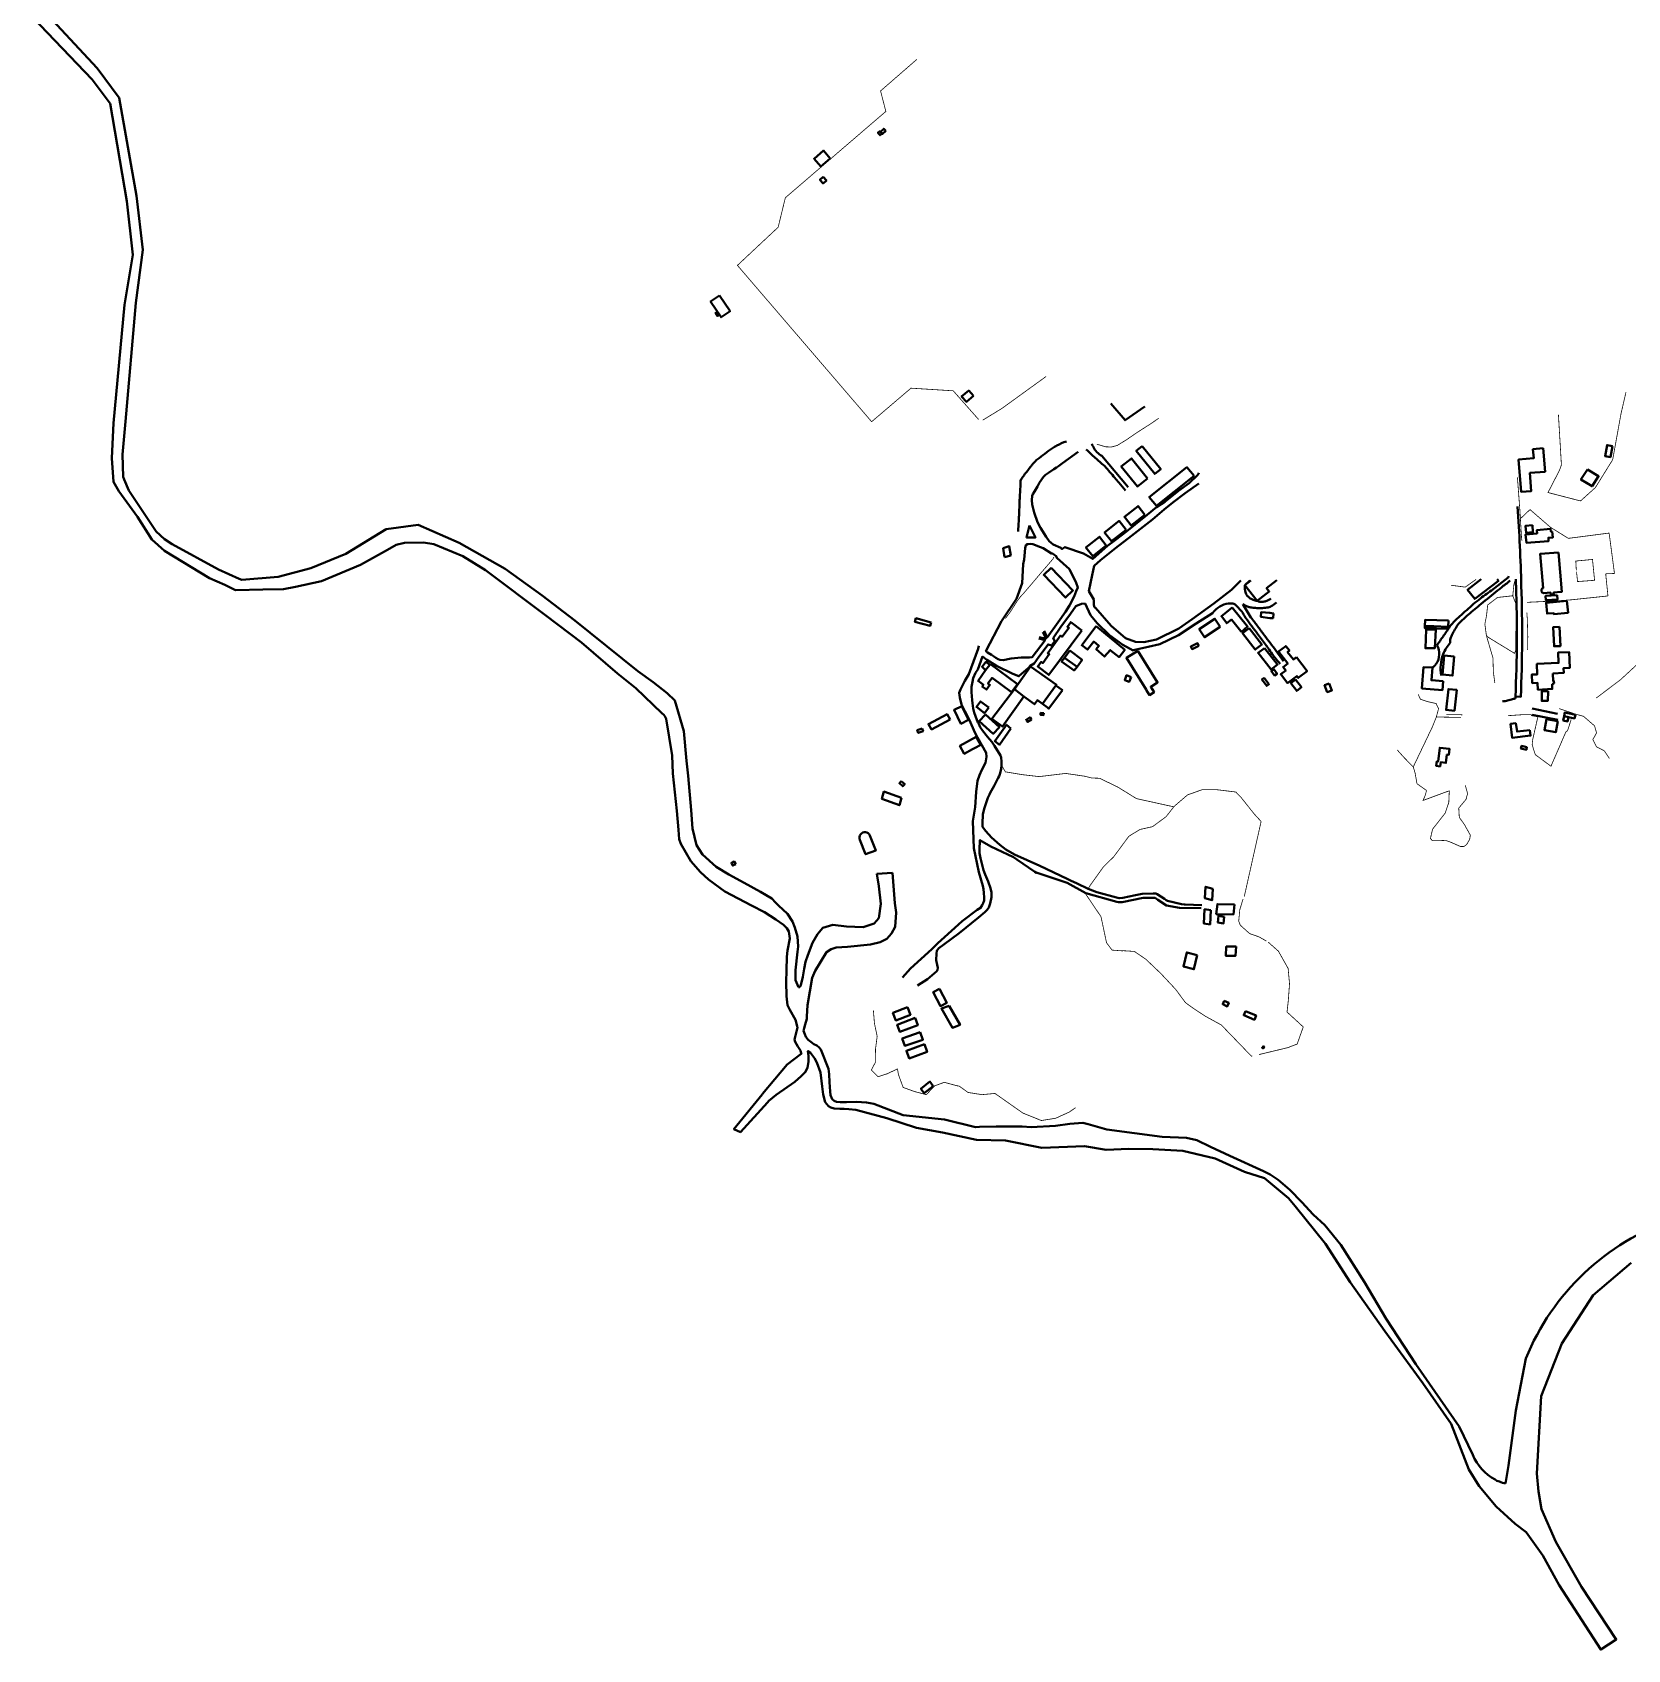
# Model space of a CAD drawing. Header units: metres. Extents: x 428 to 3974, y -4076 to 3914.
# Drawn here: x 1110.781 to 1111.693, y -370.067 to -369.143 of the extents above; entities that cross this region are included whole.
import ezdxf

# ---------------------------------------------------------------- set-up
doc = ezdxf.new("R2010")
doc.units = ezdxf.units.M
doc.header["$MEASUREMENT"] = 0
doc.linetypes.add('DASHED', pattern=[0.75, 0.5, -0.25])
for name, color, linetype, lineweight in [('C-BLDG', 253, 'Continuous', 5), ('C-FENC-AIRF-SECU', 253, 'DASHED', 0), ('C-ROAD-LAND', 253, 'Continuous', 9)]:
    doc.layers.add(name, color=color, linetype=linetype, lineweight=lineweight)

msp = doc.modelspace()

# ---------------------------------------------------------------- linework, layer by layer
at = {"layer": 'C-BLDG', "lineweight": 40}
for points in [[(1111.26674, -369.20139), (1111.26553, -369.19994), (1111.26446, -369.20083), (1111.26566, -369.20228)], [(1111.26894, -369.19981), (1111.26777, -369.19857), (1111.26598, -369.20027), (1111.26715, -369.20151)], [(1111.23724, -369.21554), (1111.23338, -369.21102), (1111.22801, -369.21564), (1111.23187, -369.22016)], [(1111.23319, -369.22607), (1111.23134, -369.22769), (1111.23314, -369.22976), (1111.235, -369.22814)], [(1111.174, -369.29374), (1111.16888, -369.29715), (1111.17485, -369.30622), (1111.17997, -369.3028)], [(1111.17257, -369.30311), (1111.17161, -369.30386), (1111.17273, -369.3055), (1111.17369, -369.30475)], [(1111.31908, -369.35117), (1111.31634, -369.3481), (1111.31225, -369.35149), (1111.31499, -369.35456)], [(1111.684, -369.37977), (1111.68101, -369.37922), (1111.67988, -369.38552), (1111.68286, -369.38608)], [(1111.41847, -369.39824), (1111.40927, -369.38681), (1111.40347, -369.39145), (1111.41267, -369.40289)], [(1111.41537, -369.37981), (1111.41202, -369.38252), (1111.42262, -369.39565), (1111.42597, -369.39294)], [(1111.64444, -369.38106), (1111.6386, -369.38163), (1111.63913, -369.38671), (1111.6304, -369.38747), (1111.63191, -369.4059), (1111.63772, -369.4055), (1111.63687, -369.39513), (1111.64556, -369.39441)], [(1111.44513, -369.3968), (1111.44096, -369.39185), (1111.41947, -369.40887), (1111.42364, -369.41382)], [(1111.66978, -369.39322), (1111.66603, -369.39891), (1111.6724, -369.40275), (1111.67615, -369.39706)], [(1111.417, -369.41907), (1111.41306, -369.4141), (1111.40522, -369.42028), (1111.40921, -369.42521)], [(1111.4062, -369.42762), (1111.40219, -369.42248), (1111.39394, -369.42905), (1111.39794, -369.43418)], [(1111.6383, -369.42501), (1111.63433, -369.42536), (1111.63468, -369.42933), (1111.63865, -369.42898)], [(1111.39492, -369.43653), (1111.39099, -369.43153), (1111.38324, -369.43773), (1111.38716, -369.44273)], [(1111.64972, -369.42854), (1111.64892, -369.42863), (1111.64876, -369.42708), (1111.64089, -369.42779), (1111.64105, -369.42963), (1111.63448, -369.43021), (1111.6349, -369.43501), (1111.6476, -369.434), (1111.64744, -369.43215), (1111.65008, -369.43192)], [(1111.33684, -369.44329), (1111.34034, -369.44228), (1111.33946, -369.43704), (1111.33602, -369.4381)], [(1111.65333, -369.44051), (1111.64268, -369.4414), (1111.64443, -369.46086), (1111.64393, -369.46117), (1111.64361, -369.46163), (1111.64346, -369.46239), (1111.64353, -369.46278), (1111.64392, -369.46337), (1111.64484, -369.46382), (1111.64874, -369.46346), (1111.64883, -369.46446), (1111.65057, -369.46446), (1111.65048, -369.46347), (1111.65469, -369.46309), (1111.65522, -369.46301)], [(1111.36332, -369.44936), (1111.35915, -369.45339), (1111.37162, -369.46629), (1111.37585, -369.46222)], [(1111.46688, -369.47198), (1111.46353, -369.47466), (1111.46067, -369.47694), (1111.46371, -369.48097), (1111.46649, -369.47884), (1111.47176, -369.48544), (1111.47207, -369.48583), (1111.47564, -369.48279)], [(1111.65246, -369.46497), (1111.64589, -369.46534), (1111.64603, -369.46782), (1111.6526, -369.46745)], [(1111.6581, -369.4682), (1111.64617, -369.46931), (1111.64675, -369.47542), (1111.65052, -369.47519), (1111.65056, -369.47571), (1111.65873, -369.47498)], [(1111.29493, -369.48045), (1111.28618, -369.4781), (1111.28553, -369.48016), (1111.29427, -369.48251)], [(1111.38096, -369.48514), (1111.37462, -369.48035), (1111.37267, -369.48295), (1111.37356, -369.48361), (1111.36969, -369.48869), (1111.3688, -369.48803), (1111.36142, -369.49801), (1111.36231, -369.49867), (1111.35859, -369.50371), (1111.3577, -369.50305), (1111.35572, -369.50566), (1111.36207, -369.51045)], [(1111.46003, -369.48302), (1111.45692, -369.47836), (1111.44799, -369.48427), (1111.45106, -369.48893)], [(1111.49038, -369.47534), (1111.48842, -369.47502), (1111.48345, -369.47464), (1111.48322, -369.47735), (1111.48828, -369.47798), (1111.49016, -369.47805)], [(1111.59033, -369.47944), (1111.57706, -369.47911), (1111.57696, -369.48266), (1111.58193, -369.48271), (1111.5903, -369.48299)], [(1111.38921, -369.48271), (1111.38088, -369.49354), (1111.38408, -369.496), (1111.38777, -369.49141), (1111.39072, -369.49391), (1111.38919, -369.49579), (1111.39394, -369.49997), (1111.39721, -369.49626), (1111.40219, -369.50025), (1111.40544, -369.49619)], [(1111.47647, -369.48385), (1111.47275, -369.48669), (1111.48004, -369.49603), (1111.48377, -369.49319)], [(1111.5903, -369.48299), (1111.58193, -369.48271), (1111.57696, -369.48266), (1111.57693, -369.48384), (1111.5902, -369.48416)], [(1111.58308, -369.48457), (1111.57766, -369.48463), (1111.57717, -369.49525), (1111.5826, -369.49519)], [(1111.6539, -369.48308), (1111.65026, -369.48315), (1111.65068, -369.49412), (1111.65432, -369.49405)], [(1111.374, -369.49662), (1111.37097, -369.50071), (1111.37822, -369.50582), (1111.38111, -369.50194)], [(1111.41299, -369.49678), (1111.40643, -369.50076), (1111.41774, -369.51882), (1111.41771, -369.51892), (1111.41965, -369.52202), (1111.42217, -369.52036), (1111.4203, -369.51723), (1111.42422, -369.51478)], [(1111.44784, -369.49381), (1111.44705, -369.4924), (1111.44315, -369.49431), (1111.44394, -369.49572)], [(1111.48536, -369.49512), (1111.48163, -369.49794), (1111.48901, -369.50733), (1111.49274, -369.50451)], [(1111.50361, -369.50036), (1111.50177, -369.50171), (1111.49843, -369.49746), (1111.49953, -369.49658), (1111.49742, -369.49401), (1111.49326, -369.4972), (1111.49857, -369.50402), (1111.49594, -369.50596), (1111.49741, -369.50794), (1111.49456, -369.51009), (1111.49852, -369.51515), (1111.50385, -369.51119), (1111.50461, -369.51215), (1111.50957, -369.50828)], [(1111.59365, -369.49987), (1111.58796, -369.49932), (1111.58701, -369.5103), (1111.5927, -369.51084)], [(1111.64997, -369.50959), (1111.65632, -369.50928), (1111.65619, -369.50653), (1111.65973, -369.50635), (1111.65929, -369.4974), (1111.65304, -369.49771), (1111.65327, -369.50358), (1111.64096, -369.50416), (1111.64112, -369.5102), (1111.63806, -369.51023), (1111.63824, -369.51518), (1111.64129, -369.51505), (1111.64147, -369.51891), (1111.64963, -369.51851), (1111.64969, -369.51578), (1111.65021, -369.51569), (1111.65034, -369.51517), (1111.65075, -369.51512), (1111.6506, -369.51398), (1111.65019, -369.51403)], [(1111.32882, -369.5043), (1111.32841, -369.50473), (1111.32595, -369.50769), (1111.32167, -369.51394), (1111.32467, -369.51612), (1111.32401, -369.51713), (1111.3265, -369.51888), (1111.32846, -369.51617), (1111.32726, -369.51545), (1111.32966, -369.5122), (1111.34079, -369.52041), (1111.34416, -369.51584)], [(1111.32841, -369.50473), (1111.32617, -369.50304), (1111.32399, -369.50582), (1111.32595, -369.50769)], [(1111.36613, -369.51653), (1111.36642, -369.51613), (1111.35161, -369.50558), (1111.3424, -369.51864), (1111.34783, -369.52272), (1111.35389, -369.52724), (1111.35559, -369.52487), (1111.35847, -369.52705)], [(1111.37097, -369.50071), (1111.36941, -369.50281), (1111.37655, -369.5079), (1111.37822, -369.50582)], [(1111.49053, -369.50713), (1111.48913, -369.50822), (1111.49104, -369.51081), (1111.49244, -369.50978)], [(1111.58732, -369.514), (1111.58065, -369.51352), (1111.58121, -369.50632), (1111.5762, -369.50602), (1111.5752, -369.51822), (1111.58689, -369.51918)], [(1111.36985, -369.51917), (1111.36613, -369.51653), (1111.35847, -369.52705), (1111.36123, -369.52917), (1111.36172, -369.52951), (1111.36212, -369.5297)], [(1111.40904, -369.51172), (1111.40654, -369.5107), (1111.40545, -369.51343), (1111.40796, -369.51444)], [(1111.48503, -369.51214), (1111.4838, -369.51309), (1111.48658, -369.51676), (1111.48781, -369.51581)], [(1111.50297, -369.51316), (1111.50037, -369.51517), (1111.50375, -369.51957), (1111.50635, -369.51755)], [(1111.5222, -369.51538), (1111.51962, -369.51636), (1111.52118, -369.52027), (1111.52376, -369.51929)], [(1111.32785, -369.5291), (1111.32313, -369.52558), (1111.32067, -369.52878), (1111.32539, -369.53229)], [(1111.34783, -369.52272), (1111.3424, -369.51864), (1111.3296, -369.5355), (1111.33554, -369.53998)], [(1111.59512, -369.51905), (1111.59039, -369.51853), (1111.58901, -369.53043), (1111.59374, -369.53095)], [(1111.64725, -369.51978), (1111.64366, -369.51988), (1111.64363, -369.5253), (1111.64722, -369.52521)], [(1111.30574, -369.53588), (1111.30395, -369.53282), (1111.29326, -369.53858), (1111.29505, -369.54164)], [(1111.3123, -369.52834), (1111.30792, -369.5305), (1111.31184, -369.53838), (1111.31622, -369.53622)], [(1111.32582, -369.53316), (1111.32225, -369.53693), (1111.33028, -369.54409), (1111.33384, -369.54032)], [(1111.35214, -369.53588), (1111.35134, -369.53469), (1111.34911, -369.53609), (1111.34991, -369.53728)], [(1111.35915, -369.53235), (1111.35735, -369.5322), (1111.35727, -369.53324), (1111.35907, -369.53339)], [(1111.65279, -369.53696), (1111.64639, -369.53578), (1111.64524, -369.54201), (1111.65164, -369.54319)], [(1111.65892, -369.53454), (1111.65645, -369.53399), (1111.65593, -369.53643), (1111.65846, -369.53705)], [(1111.66293, -369.53326), (1111.65953, -369.53249), (1111.6569, -369.53192), (1111.65645, -369.53399), (1111.65892, -369.53454), (1111.66231, -369.53531)], [(1111.28971, -369.54105), (1111.28688, -369.54205), (1111.28745, -369.54357), (1111.29027, -369.54257)], [(1111.32315, -369.55032), (1111.32066, -369.54593), (1111.32065, -369.54591), (1111.31126, -369.55102), (1111.31379, -369.55551), (1111.31846, -369.55296), (1111.31969, -369.5523)], [(1111.34046, -369.54102), (1111.33782, -369.53898), (1111.33122, -369.54829), (1111.33386, -369.55032)], [(1111.63687, -369.54201), (1111.62958, -369.54284), (1111.62886, -369.53809), (1111.62584, -369.53851), (1111.62676, -369.54632), (1111.63734, -369.54511)], [(1111.58942, -369.55597), (1111.59061, -369.55611), (1111.59103, -369.55275), (1111.58544, -369.55206), (1111.5845, -369.55995), (1111.58378, -369.55983), (1111.58341, -369.56243), (1111.58564, -369.56276), (1111.586, -369.5604), (1111.58891, -369.56077)], [(1111.63522, -369.55181), (1111.63211, -369.55104), (1111.63178, -369.55245), (1111.63488, -369.55322)], [(1111.27776, -369.57116), (1111.27668, -369.57238), (1111.27867, -369.57406), (1111.27974, -369.57284)], [(1111.27786, -369.58076), (1111.26787, -369.57712), (1111.26674, -369.5813), (1111.27673, -369.58494)], [(1111.1832, -369.61861), (1111.18238, -369.61713), (1111.1807, -369.6179), (1111.18153, -369.61938)], [(1111.45569, -369.6326), (1111.45159, -369.63149), (1111.45123, -369.63805), (1111.45533, -369.63916)], [(1111.45469, -369.64491), (1111.45105, -369.64434), (1111.45055, -369.6524), (1111.45419, -369.65297)], [(1111.46823, -369.64165), (1111.45839, -369.6414), (1111.45769, -369.64703), (1111.46753, -369.64728)], [(1111.46221, -369.64855), (1111.45892, -369.64802), (1111.45864, -369.65184), (1111.46193, -369.65237)], [(1111.46902, -369.66563), (1111.46342, -369.66564), (1111.46317, -369.67088), (1111.46877, -369.67087)], [(1111.44685, -369.67057), (1111.44088, -369.66898), (1111.43895, -369.67697), (1111.44493, -369.67856)], [(1111.29966, -369.68984), (1111.29603, -369.69166), (1111.30011, -369.69961), (1111.30374, -369.69779)], [(1111.28138, -369.70028), (1111.27301, -369.7035), (1111.2746, -369.70782), (1111.28297, -369.7046)], [(1111.30508, -369.69938), (1111.30071, -369.70109), (1111.30704, -369.71199), (1111.31142, -369.71029)], [(1111.46229, -369.69658), (1111.4614, -369.6986), (1111.46397, -369.69984), (1111.46486, -369.69782)], [(1111.47444, -369.70248), (1111.47343, -369.70488), (1111.47949, -369.70745), (1111.4805, -369.70506)], [(1111.28575, -369.70635), (1111.27551, -369.71023), (1111.277, -369.71441), (1111.28723, -369.71052)], [(1111.2886, -369.71444), (1111.27834, -369.71813), (1111.27984, -369.72241), (1111.29018, -369.7188)], [(1111.29099, -369.72144), (1111.28073, -369.72513), (1111.2823, -369.72949), (1111.29257, -369.7258)], [(1111.4853, -369.72296), (1111.48475, -369.72258), (1111.48388, -369.72344), (1111.48444, -369.72382)], [(1111.29601, -369.74532), (1111.29415, -369.74274), (1111.28901, -369.74683), (1111.29086, -369.74941)]]:
    msp.add_lwpolyline(points, close=True, dxfattribs=at)
for points in [[(1111.47744, -369.45649), (1111.47406, -369.45924), (1111.48113, -369.46819), (1111.48796, -369.46293), (1111.48649, -369.46095), (1111.49226, -369.45642)], [(1111.60912, -369.45587), (1111.60131, -369.46181), (1111.60542, -369.46703), (1111.6189, -369.45678), (1111.61815, -369.45582)]]:
    msp.add_lwpolyline(points, dxfattribs=at)
msp.add_lwpolyline([(1111.25981, -369.60223, 1.014817), (1111.25414, -369.60466), (1111.2574, -369.61291), (1111.26319, -369.61081)], format="xyb", close=True, dxfattribs=at)
at = {"layer": 'C-FENC-AIRF-SECU', "lineweight": 40, "ltscale": 0.2, "const_width": 0.000433, "flags": 128}
for points in [[(1111.32198, -369.36462), (1111.30746, -369.34822), (1111.28333, -369.34671), (1111.26085, -369.36587), (1111.18417, -369.27658), (1111.20746, -369.25478), (1111.21154, -369.23797), (1111.26897, -369.18865), (1111.26595, -369.17696), (1111.28664, -369.15896)], [(1111.32429, -369.365), (1111.33536, -369.35822), (1111.36045, -369.34008)], [(1111.6532, -369.36176), (1111.65491, -369.39058), (1111.65377, -369.39368), (1111.64725, -369.40632), (1111.66582, -369.41112), (1111.67431, -369.4035), (1111.6842, -369.38755), (1111.68892, -369.36147), (1111.69179, -369.349)], [(1111.40563, -369.365), (1111.39757, -369.3555)], [(1111.41699, -369.35724), (1111.40563, -369.365)], [(1111.38951, -369.3787), (1111.39448, -369.38019), (1111.39788, -369.3803), (1111.40123, -369.3794), (1111.40656, -369.3761), (1111.41237, -369.3721), (1111.4197, -369.36742), (1111.42493, -369.36387)], [(1111.78441, -369.37988), (1111.78686, -369.39096), (1111.78977, -369.40382), (1111.79087, -369.40978), (1111.80538, -369.4384), (1111.7731, -369.45645), (1111.75783, -369.45957), (1111.73521, -369.47042), (1111.73289, -369.47214), (1111.73104, -369.47334), (1111.72776, -369.48161), (1111.7165, -369.49315), (1111.70889, -369.49458), (1111.68868, -369.51322), (1111.67479, -369.52369)], [(1111.63236, -369.43388), (1111.63217, -369.43259), (1111.6312, -369.41678), (1111.63005, -369.40122), (1111.62974, -369.39754)], [(1111.63697, -369.41605), (1111.63148, -369.42125)], [(1111.64867, -369.42618), (1111.63697, -369.41605)], [(1111.64867, -369.42618), (1111.65888, -369.43249), (1111.68212, -369.42947), (1111.68234, -369.4308), (1111.68352, -369.43969), (1111.68522, -369.45253), (1111.6802, -369.45276)], [(1111.36502, -369.44313), (1111.36433, -369.44439), (1111.36041, -369.44897), (1111.35827, -369.45142), (1111.35201, -369.45882), (1111.34795, -369.46356), (1111.34576, -369.46594), (1111.34371, -369.46875), (1111.34008, -369.47453), (1111.33721, -369.47829)], [(1111.66342, -369.45076), (1111.66312, -369.44543), (1111.67266, -369.44455), (1111.67386, -369.45645), (1111.66413, -369.45716), (1111.66355, -369.4516)], [(1111.6802, -369.45276), (1111.6815, -369.46538)], [(1111.60624, -369.45588), (1111.59996, -369.46034), (1111.59192, -369.45927)], [(1111.62825, -369.45697), (1111.62774, -369.45897), (1111.62712, -369.46528), (1111.6184, -369.46624), (1111.61281, -369.4705), (1111.61211, -369.47678), (1111.61117, -369.48141), (1111.61206, -369.48804), (1111.61346, -369.48921), (1111.62812, -369.49817), (1111.62882, -369.49648)], [(1111.62882, -369.49648), (1111.629, -369.47007), (1111.62712, -369.46528)], [(1111.66049, -369.46759), (1111.65261, -369.46817), (1111.63524, -369.46903)], [(1111.66049, -369.46759), (1111.6815, -369.46538)], [(1111.63514, -369.47485), (1111.63542, -369.47851), (1111.63571, -369.4886), (1111.63556, -369.49619)], [(1111.61206, -369.48804), (1111.61581, -369.50084), (1111.61602, -369.5088), (1111.61689, -369.515)], [(1111.58345, -369.5345), (1111.58473, -369.52976), (1111.58332, -369.52682), (1111.57851, -369.52574), (1111.57436, -369.52436), (1111.57311, -369.52158)], [(1111.59747, -369.53476), (1111.58345, -369.5345), (1111.5813, -369.53994), (1111.57028, -369.563), (1111.57132, -369.56652), (1111.57241, -369.57264), (1111.57247, -369.57267), (1111.57781, -369.57646), (1111.57731, -369.57871), (1111.5759, -369.58217), (1111.58939, -369.57717), (1111.59086, -369.57674), (1111.59056, -369.58336), (1111.5885, -369.58941), (1111.5813, -369.5986), (1111.58008, -369.60389), (1111.58123, -369.6052), (1111.58746, -369.60505), (1111.5893, -369.6052), (1111.5912, -369.60583), (1111.59728, -369.60849), (1111.59937, -369.60844), (1111.60084, -369.60726), (1111.60254, -369.60425), (1111.60287, -369.60196), (1111.5994, -369.59578), (1111.59658, -369.59187), (1111.59625, -369.58658), (1111.60069, -369.5812), (1111.60051, -369.58085), (1111.60133, -369.57833), (1111.60002, -369.57355)], [(1111.59833, -369.53326), (1111.58923, -369.53315)], [(1111.62445, -369.53375), (1111.63317, -369.53316), (1111.63776, -369.53313), (1111.63777, -369.53373), (1111.64147, -369.53438), (1111.63853, -369.54731), (1111.63819, -369.5504), (1111.63999, -369.55602), (1111.64894, -369.56264), (1111.65757, -369.54278), (1111.65841, -369.54236), (1111.6605, -369.5359)], [(1111.65366, -369.52972), (1111.66302, -369.5329), (1111.66752, -369.53411), (1111.67382, -369.53954), (1111.675, -369.54359), (1111.67288, -369.54735), (1111.67494, -369.55153), (1111.67943, -369.55385), (1111.68236, -369.55821)], [(1111.57028, -369.563), (1111.56519, -369.55786), (1111.56108, -369.55328)], [(1111.43347, -369.58582), (1111.41214, -369.58112), (1111.40139, -369.57448), (1111.39104, -369.5695), (1111.38661, -369.56936), (1111.38264, -369.56835), (1111.3717, -369.56674), (1111.35655, -369.56856), (1111.3467, -369.56742), (1111.33721, -369.56582), (1111.33506, -369.56197)], [(1111.38449, -369.63262), (1111.38603, -369.63021), (1111.39334, -369.61998), (1111.39905, -369.61447), (1111.40778, -369.60265), (1111.41413, -369.59875), (1111.42133, -369.59715), (1111.42905, -369.59144), (1111.43347, -369.58582), (1111.43424, -369.58506), (1111.44135, -369.57899), (1111.44973, -369.576), (1111.45737, -369.57596), (1111.4689, -369.57735), (1111.47188, -369.58042), (1111.47947, -369.58997), (1111.48335, -369.59418), (1111.47372, -369.63711)], [(1111.38331, -369.63509), (1111.38334, -369.6359), (1111.39188, -369.64856), (1111.39504, -369.66343), (1111.39817, -369.66764), (1111.40414, -369.66808), (1111.40454, -369.66799), (1111.41096, -369.6684), (1111.41752, -369.67287), (1111.42617, -369.68112), (1111.43448, -369.69), (1111.44016, -369.69768), (1111.44511, -369.70124), (1111.45136, -369.70532), (1111.46064, -369.71043), (1111.47793, -369.72834), (1111.47817, -369.72798)], [(1111.48634, -369.66246), (1111.48219, -369.6601), (1111.4768, -369.65822), (1111.47146, -369.65343), (1111.47055, -369.65104), (1111.47119, -369.64452), (1111.47305, -369.63841)], [(1111.48221, -369.72729), (1111.49862, -369.72334), (1111.50394, -369.7213), (1111.50743, -369.71153), (1111.49816, -369.703), (1111.49888, -369.69655), (1111.49958, -369.68692), (1111.49879, -369.67814), (1111.49324, -369.66826), (1111.48738, -369.66307)], [(1111.26185, -369.70201), (1111.26245, -369.70947), (1111.26402, -369.71687), (1111.26307, -369.72407), (1111.26292, -369.73187), (1111.26073, -369.7361), (1111.26457, -369.73995), (1111.26966, -369.7383), (1111.27561, -369.73551), (1111.27616, -369.73875), (1111.27886, -369.74608), (1111.28535, -369.74842), (1111.29209, -369.75021), (1111.29684, -369.74517), (1111.30237, -369.74316), (1111.30956, -369.74512), (1111.31079, -369.74526), (1111.31591, -369.74894), (1111.32391, -369.7502), (1111.3313, -369.7495), (1111.34721, -369.76069), (1111.35781, -369.76498), (1111.36597, -369.76367), (1111.37355, -369.76025), (1111.37743, -369.75763)]]:
    msp.add_lwpolyline(points, dxfattribs=at)
at = {"layer": 'C-ROAD-LAND', "lineweight": 40}
for p, q in [((1110.78516, -369.12824), (1110.81838, -369.16386)), ((1110.81838, -369.16386), (1110.83093, -369.18081)), ((1110.83093, -369.18081), (1110.84083, -369.23689)), ((1110.84083, -369.23689), (1110.84453, -369.26771)), ((1110.84453, -369.26771), (1110.8404, -369.29801)), ((1110.8404, -369.29801), (1110.83454, -369.3658)), ((1110.83454, -369.3658), (1110.83285, -369.38463)), ((1110.83285, -369.38463), (1110.83326, -369.39742)), ((1110.83326, -369.39742), (1110.83382, -369.39879)), ((1110.83382, -369.39879), (1110.83657, -369.40508)), ((1110.83657, -369.40508), (1110.85217, -369.42851)), ((1110.98342, -369.4272), (1111.0018, -369.4247)), ((1111.0018, -369.4247), (1111.02519, -369.43497)), ((1110.85217, -369.42851), (1110.85689, -369.43292)), ((1110.85689, -369.43292), (1110.86116, -369.43585)), ((1110.96053, -369.44125), (1110.98342, -369.4272)), ((1111.02519, -369.43497), (1111.05154, -369.4499)), ((1110.86116, -369.43585), (1110.88771, -369.45035)), ((1110.94048, -369.44946), (1110.96053, -369.44125)), ((1110.88771, -369.45035), (1110.89953, -369.45568)), ((1110.92173, -369.45445), (1110.94048, -369.44946)), ((1111.05154, -369.4499), (1111.07259, -369.46512)), ((1110.89953, -369.45568), (1110.90102, -369.4561)), ((1110.90102, -369.4561), (1110.92173, -369.45445)), ((1111.07259, -369.46512), (1111.0912, -369.47945)), ((1111.0912, -369.47945), (1111.12725, -369.50837)), ((1111.12725, -369.50837), (1111.13605, -369.51468)), ((1111.13605, -369.51468), (1111.14396, -369.52084)), ((1111.14396, -369.52084), (1111.14839, -369.52516)), ((1111.14839, -369.52516), (1111.15351, -369.54266)), ((1111.15351, -369.54266), (1111.15508, -369.55957)), ((1111.15508, -369.55957), (1111.15609, -369.56812)), ((1111.15609, -369.56812), (1111.15779, -369.58764)), ((1111.15779, -369.58764), (1111.1585, -369.59817)), ((1111.1585, -369.59817), (1111.16071, -369.60772)), ((1111.16071, -369.60772), (1111.16424, -369.61313)), ((1111.16424, -369.61313), (1111.17211, -369.62011)), ((1111.17211, -369.62011), (1111.17933, -369.6245)), ((1111.17933, -369.6245), (1111.18809, -369.62927)), ((1111.26384, -369.62411), (1111.27279, -369.62343)), ((1111.26497, -369.63107), (1111.26384, -369.62411)), ((1111.27279, -369.62343), (1111.27413, -369.64079)), ((1111.18809, -369.62927), (1111.1973, -369.63445)), ((1111.1973, -369.63445), (1111.20374, -369.6382)), ((1111.20374, -369.6382), (1111.20597, -369.64039)), ((1111.26619, -369.64129), (1111.26497, -369.63107)), ((1111.20597, -369.64039), (1111.20755, -369.64215)), ((1111.20755, -369.64215), (1111.21269, -369.64687)), ((1111.21269, -369.64687), (1111.21568, -369.65126)), ((1111.26498, -369.64932), (1111.26619, -369.64129)), ((1111.27413, -369.64079), (1111.27484, -369.6461)), ((1111.27484, -369.6461), (1111.2742, -369.65432)), ((1111.21568, -369.65126), (1111.21703, -369.65466)), ((1111.21703, -369.65466), (1111.21854, -369.65978)), ((1111.22985, -369.65861), (1111.23288, -369.65487)), ((1111.23288, -369.65487), (1111.23864, -369.65312)), ((1111.23864, -369.65312), (1111.24655, -369.65422)), ((1111.24655, -369.65422), (1111.25595, -369.65452)), ((1111.25595, -369.65452), (1111.26236, -369.65238)), ((1111.26236, -369.65238), (1111.26498, -369.64932)), ((1111.2742, -369.65432), (1111.27212, -369.65822)), ((1111.21883, -369.66563), (1111.21845, -369.66863)), ((1111.21854, -369.65978), (1111.21883, -369.66563)), ((1111.22434, -369.67058), (1111.22714, -369.66355)), ((1111.22714, -369.66355), (1111.22985, -369.65861)), ((1111.24715, -369.66575), (1111.24062, -369.66614)), ((1111.2602, -369.66446), (1111.24715, -369.66575)), ((1111.26573, -369.66306), (1111.2602, -369.66446)), ((1111.26954, -369.6612), (1111.26573, -369.66306)), ((1111.27212, -369.65822), (1111.26954, -369.6612)), ((1111.21845, -369.66863), (1111.21735, -369.67911)), ((1111.22232, -369.67835), (1111.22312, -369.67442)), ((1111.22312, -369.67442), (1111.22434, -369.67058)), ((1111.23506, -369.66875), (1111.22868, -369.67951)), ((1111.23768, -369.66702), (1111.23506, -369.66875)), ((1111.24062, -369.66614), (1111.23768, -369.66702)), ((1111.21735, -369.67911), (1111.21735, -369.68474)), ((1111.22042, -369.68759), (1111.22145, -369.68289)), ((1111.22145, -369.68289), (1111.22232, -369.67835)), ((1111.22682, -369.68355), (1111.22423, -369.69905)), ((1111.22868, -369.67951), (1111.22682, -369.68355)), ((1111.21735, -369.68474), (1111.21841, -369.68753)), ((1111.21841, -369.68753), (1111.219, -369.68874)), ((1111.219, -369.68874), (1111.21934, -369.68889)), ((1111.21934, -369.68889), (1111.21991, -369.68878)), ((1111.21991, -369.68878), (1111.22042, -369.68759)), ((1111.22423, -369.69905), (1111.22392, -369.7056)), ((1111.22229, -369.71223), (1111.222, -369.71378)), ((1111.22289, -369.71012), (1111.22229, -369.71223)), ((1111.22381, -369.70686), (1111.22289, -369.71012)), ((1111.22392, -369.7056), (1111.22381, -369.70686)), ((1111.222, -369.71378), (1111.22271, -369.71569)), ((1111.22271, -369.71569), (1111.22332, -369.71711)), ((1111.22332, -369.71711), (1111.22459, -369.71895)), ((1111.22459, -369.71895), (1111.22612, -369.72)), ((1111.22612, -369.72), (1111.22786, -369.72128)), ((1111.22786, -369.72128), (1111.22946, -369.72209)), ((1111.22946, -369.72209), (1111.23082, -369.72336)), ((1111.23082, -369.72336), (1111.23186, -369.72447)), ((1111.23186, -369.72447), (1111.23618, -369.7354)), ((1111.23618, -369.7354), (1111.23664, -369.73852)), ((1111.23664, -369.73852), (1111.23673, -369.74311)), ((1111.23673, -369.74311), (1111.23709, -369.74847)), ((1111.23709, -369.74847), (1111.23743, -369.75041)), ((1111.23743, -369.75041), (1111.23839, -369.75281)), ((1111.23839, -369.75281), (1111.2395, -369.75376)), ((1111.2395, -369.75376), (1111.24076, -369.75437)), ((1111.24076, -369.75437), (1111.24294, -369.75452)), ((1111.24294, -369.75452), (1111.2464, -369.75456)), ((1111.2464, -369.75456), (1111.25225, -369.75426)), ((1111.25225, -369.75426), (1111.2579, -369.75475)), ((1111.2579, -369.75475), (1111.26209, -369.75545)), ((1111.26209, -369.75545), (1111.27888, -369.76192)), ((1111.27888, -369.76192), (1111.30256, -369.76437)), ((1111.30256, -369.76437), (1111.32009, -369.76879)), ((1111.36581, -369.76797), (1111.37415, -369.76678)), ((1111.37415, -369.76678), (1111.38156, -369.76636)), ((1111.38156, -369.76636), (1111.38457, -369.76697)), ((1111.38457, -369.76697), (1111.39526, -369.77015)), ((1111.32009, -369.76879), (1111.32254, -369.76862)), ((1111.32254, -369.76862), (1111.33194, -369.76831)), ((1111.33194, -369.76831), (1111.34682, -369.76847)), ((1111.34682, -369.76847), (1111.35195, -369.76869)), ((1111.35195, -369.76869), (1111.36581, -369.76797)), ((1111.39526, -369.77015), (1111.42692, -369.77438)), ((1111.42692, -369.77438), (1111.44069, -369.77492)), ((1111.44069, -369.77492), (1111.44664, -369.7762)), ((1111.44664, -369.7762), (1111.45443, -369.77999)), ((1111.45443, -369.77999), (1111.46548, -369.78521)), ((1111.46548, -369.78521), (1111.48472, -369.79388)), ((1111.48472, -369.79388), (1111.48849, -369.79585)), ((1111.48849, -369.79585), (1111.49304, -369.79878)), ((1111.49304, -369.79878), (1111.49982, -369.80448)), ((1111.49982, -369.80448), (1111.50655, -369.81158)), ((1111.50655, -369.81158), (1111.51317, -369.81864)), ((1111.51317, -369.81864), (1111.51983, -369.82468)), ((1111.51983, -369.82468), (1111.52888, -369.83594)), ((1111.52888, -369.83594), (1111.54236, -369.85728)), ((1111.54236, -369.85728), (1111.55473, -369.87822)), ((1111.55473, -369.87822), (1111.5718, -369.90416)), ((1111.5718, -369.90416), (1111.5965, -369.93979)), ((1111.6289, -369.93056), (1111.63458, -369.90092)), ((1111.62471, -369.96204), (1111.6289, -369.93056)), ((1111.5965, -369.93979), (1111.60433, -369.9559)), ((1111.60433, -369.9559), (1111.60433, -369.9559)), ((1111.60433, -369.9559), (1111.60433, -369.9559)), ((1111.60433, -369.9559), (1111.60433, -369.9559)), ((1111.61701, -369.96999), (1111.61808, -369.97068)), ((1111.61808, -369.97068), (1111.61951, -369.97116)), ((1111.62305, -369.97233), (1111.62471, -369.96204)), ((1111.62305, -369.97233), (1111.62305, -369.97233))]:
    msp.add_line(p, q, dxfattribs=at)
for points in [[(1111.69472, -369.84634), (1111.67301, -369.86465), (1111.6552, -369.89223), (1111.64336, -369.92233), (1111.64095, -369.96665), (1111.64183, -369.9769), (1111.64357, -369.987), (1111.6518, -370.00558), (1111.66629, -370.03134), (1111.68621, -370.06146), (1111.67735, -370.06717), (1111.65368, -370.03037), (1111.64423, -370.01339), (1111.63469, -370.00009), (1111.62847, -369.99525), (1111.61767, -369.98536), (1111.60792, -369.97385), (1111.60205, -369.96427), (1111.60205, -369.96427), (1111.60205, -369.96427), (1111.59187, -369.93814), (1111.57581, -369.91489), (1111.55401, -369.88527), (1111.53416, -369.85728), (1111.52004, -369.83543), (1111.50286, -369.81386), (1111.49902, -369.80933), (1111.48531, -369.79786), (1111.47391, -369.79423), (1111.45717, -369.78673), (1111.43859, -369.78233), (1111.42158, -369.78134), (1111.40782, -369.78106), (1111.39476, -369.7817), (1111.38249, -369.77963), (1111.35812, -369.78049), (1111.3373, -369.77646), (1111.32074, -369.77594), (1111.30132, -369.77179), (1111.2865, -369.76921), (1111.2695, -369.76363), (1111.25173, -369.75896), (1111.24787, -369.75853), (1111.24515, -369.7583), (1111.24271, -369.75826), (1111.23951, -369.75811), (1111.23758, -369.75756), (1111.23625, -369.75677), (1111.23437, -369.75446), (1111.23308, -369.75018), (1111.23263, -369.74549), (1111.2317, -369.73763), (1111.22954, -369.73179), (1111.22816, -369.72935), (1111.22593, -369.72624), (1111.22448, -369.72531), (1111.22484, -369.72808), (1111.22473, -369.73133), (1111.22426, -369.73493), (1111.22288, -369.73728), (1111.22051, -369.73963), (1111.21691, -369.74291), (1111.20625, -369.75035), (1111.20213, -369.75364), (1111.20143, -369.75464), (1111.18587, -369.77154), (1111.18221, -369.76984), (1111.19833, -369.75012), (1111.19859, -369.74967), (1111.21257, -369.73294), (1111.2206, -369.7269), (1111.2208, -369.72665), (1111.22048, -369.72584), (1111.22015, -369.72501), (1111.21878, -369.72267), (1111.21724, -369.7201), (1111.21687, -369.71868), (1111.21846, -369.7118), (1111.21844, -369.71169), (1111.21837, -369.7115), (1111.21827, -369.71113), (1111.21743, -369.70741), (1111.21417, -369.70182), (1111.21286, -369.6991), (1111.21213, -369.69402), (1111.21199, -369.6857), (1111.21213, -369.67931), (1111.21242, -369.67148), (1111.21279, -369.66788), (1111.21409, -369.66094), (1111.21347, -369.65699), (1111.21241, -369.65509), (1111.21041, -369.65312), (1111.20613, -369.65011), (1111.1997, -369.646), (1111.19217, -369.64214), (1111.17695, -369.63416), (1111.16772, -369.62736), (1111.16304, -369.62315), (1111.15758, -369.61685), (1111.15193, -369.60689), (1111.15085, -369.60426), (1111.15049, -369.59902), (1111.14954, -369.58813), (1111.14731, -369.56685), (1111.14697, -369.55647), (1111.14351, -369.53559), (1111.14269, -369.53404), (1111.14204, -369.53319), (1111.14106, -369.53232), (1111.12608, -369.51811), (1111.11563, -369.50964), (1111.09513, -369.49205), (1111.07466, -369.47661), (1111.04029, -369.45073), (1111.02727, -369.44257), (1111.0108, -369.43584), (1111.00483, -369.43476), (1110.99395, -369.43495), (1110.98919, -369.43622), (1110.98423, -369.43901), (1110.96882, -369.44765), (1110.94654, -369.457), (1110.93171, -369.46017), (1110.92485, -369.46144), (1110.91308, -369.46162), (1110.89762, -369.46207), (1110.89713, -369.46185), (1110.89127, -369.45901), (1110.88254, -369.45529), (1110.85687, -369.43965), (1110.8496, -369.43318), (1110.84154, -369.42013), (1110.83076, -369.40553), (1110.82775, -369.40027), (1110.82687, -369.38664), (1110.82773, -369.36676), (1110.83403, -369.29906), (1110.83877, -369.27059), (1110.83542, -369.23994), (1110.82592, -369.18421), (1110.81557, -369.17033), (1110.78137, -369.13481)], [(1111.39757, -369.3555), (1111.40563, -369.365), (1111.41698, -369.35724)], [(1111.47406, -369.45924), (1111.47685, -369.45649)]]:
    msp.add_lwpolyline(points, dxfattribs=at)
at = {"layer": 'C-ROAD-LAND', "lineweight": 40, "flags": 128}
for points in [[(1111.34448, -369.42862, 0.002726), (1111.34487, -369.42267, 0.00489), (1111.34504, -369.41935, 0.000286), (1111.34529, -369.41309, -0.001403), (1111.34535, -369.41181, -0.003107), (1111.34556, -369.40764, 0.002005), (1111.34591, -369.40118, 0.014895), (1111.34593, -369.40001, -0.030503), (1111.34596, -369.39944, -0.100291), (1111.34604, -369.3992, -0.021673), (1111.34664, -369.39823, -0.012179), (1111.34845, -369.39571, -0.007249), (1111.35165, -369.3916, -0.003687), (1111.35227, -369.39084, -0.002003), (1111.35341, -369.38947, -0.050094), (1111.35548, -369.38746, -0.013332), (1111.36413, -369.38096, -0.041868), (1111.36673, -369.37942, -0.021637), (1111.37209, -369.37711)], [(1111.39245, -369.38544, -0.068562), (1111.38949, -369.38317, -0.076457), (1111.38753, -369.38047, -0.001377), (1111.38717, -369.37976, -0.006778), (1111.3871, -369.37961, -0.026907), (1111.38692, -369.37918, -0.018453), (1111.38672, -369.37852)], [(1111.39245, -369.38544, -0.068562), (1111.38949, -369.38317, -0.076457), (1111.38753, -369.38047, -0.001377), (1111.38717, -369.37976, -0.006778), (1111.3871, -369.37961, -0.026907), (1111.38692, -369.37918, -0.018453), (1111.38672, -369.37852)], [(1111.40584, -369.40513, 0.000249), (1111.40205, -369.40063, 0.000416), (1111.39977, -369.39794, 0.000064), (1111.39415, -369.39131, 0.021648), (1111.39413, -369.39129, 0.020739), (1111.39411, -369.39127, -0.000993), (1111.39374, -369.39096, -0.007527), (1111.38861, -369.38649, -0.007306), (1111.38346, -369.38172)], [(1111.40584, -369.40513, 0.000249), (1111.40205, -369.40063, 0.000416), (1111.39977, -369.39794, 0.000064), (1111.39415, -369.39131, 0.021648), (1111.39413, -369.39129, 0.020739), (1111.39411, -369.39127, -0.000993), (1111.39374, -369.39096, -0.007527), (1111.38861, -369.38649, -0.007306), (1111.38346, -369.38172)], [(1111.48113, -369.46819, -0.058452), (1111.47884, -369.46767, -0.073635), (1111.47719, -369.4668, -0.022894), (1111.4755, -369.46543, -0.087503), (1111.47514, -369.46498, -0.038517), (1111.47463, -369.46383, -0.034944), (1111.47426, -369.4625, -0.009017), (1111.47412, -369.46178, -0.007392), (1111.47399, -369.46091, -0.044117), (1111.47396, -369.46028, -0.026226), (1111.47406, -369.45924)], [(1111.58379, -369.49352, 0.000858), (1111.58563, -369.49093, 0.0019), (1111.58646, -369.48975, 0.000217), (1111.59002, -369.48462, 0.002597), (1111.59032, -369.48419, 0.031277), (1111.59071, -369.48352, -0.026701), (1111.59117, -369.48274, -0.043665), (1111.59188, -369.48183, -0.012028), (1111.59483, -369.47883, -0.009489), (1111.59591, -369.47783, -0.00133), (1111.60374, -369.47083, -0.018281), (1111.60775, -369.46752, -0.010616), (1111.61496, -369.46223)], [(1111.62559, -369.45673, 0.002498), (1111.62043, -369.46068, 0.006484), (1111.61847, -369.46223, 0.000686), (1111.60908, -369.4699, 0.001771), (1111.60545, -369.47289, 0.012377), (1111.59825, -369.47918, 0.035806), (1111.59598, -369.48158, 0.030514), (1111.59496, -369.483, 0.015587), (1111.59323, -369.48596, 0.01449), (1111.59252, -369.48734, 0.011086), (1111.5917, -369.48918, 0.079191), (1111.59145, -369.49019, 0.04116), (1111.59145, -369.49218)], [(1111.38773, -369.46741, 0.018932), (1111.3877, -369.46887, 0.024823), (1111.38778, -369.46998, 0.000336), (1111.38787, -369.4707, 0.002216), (1111.38789, -369.47082, 0.008081), (1111.38791, -369.47097, 0.003037), (1111.38798, -369.47137, 0.14274), (1111.38817, -369.47175, 0.094319), (1111.38868, -369.47213)], [(1111.45565, -369.47519, -0.105398), (1111.45971, -369.47136, -0.114987), (1111.46458, -369.46977, -0.008717), (1111.46597, -369.46967, -0.02574), (1111.46644, -369.46967, -0.089049), (1111.46775, -369.46997, -0.070858), (1111.46919, -369.47084)], [(1111.47297, -369.47012, 0.036285), (1111.47565, -369.47143, 0.059308), (1111.47742, -369.47191, 0.009084), (1111.48008, -369.47225, 0.015411), (1111.48165, -369.47237, 0.028567), (1111.48324, -369.47235, 0.013151), (1111.48669, -369.47203, 0.095609), (1111.48902, -369.47128, 0.060173), (1111.49217, -369.46903)], [(1111.48899, -369.46691, -0.033504), (1111.4874, -369.46781, -0.040637), (1111.48599, -369.46835, -0.002578), (1111.48518, -369.46858, -0.016894), (1111.48506, -369.46861, -0.038458), (1111.48415, -369.46873, -0.031938), (1111.48305, -369.46872, -0.015282), (1111.48275, -369.46869, -0.00776), (1111.48216, -369.4686, -0.051767), (1111.48174, -369.46848, -0.032982), (1111.48113, -369.46819)], [(1111.4942, -369.50417, -0.007632), (1111.49123, -369.50057, -0.014449), (1111.48975, -369.49859, -0.001061), (1111.48727, -369.49507, 0.001881), (1111.48587, -369.49309, 0.009766), (1111.48137, -369.48703, -0.006631), (1111.47469, -369.47816, -0.023246), (1111.47425, -369.47748, -0.005063), (1111.47237, -369.47427)], [(1111.47756, -369.47762, 0.000631), (1111.48141, -369.48276, 0.000631), (1111.48527, -369.4879, 0.00053), (1111.48853, -369.49222, 0.00053), (1111.4918, -369.49652)], [(1111.58379, -369.49352, -0.143809), (1111.58512, -369.4989, -0.143809), (1111.58332, -369.50415, -0.038684), (1111.58235, -369.50532, -0.038684), (1111.58121, -369.50632)], [(1111.58624, -369.51089, -0.072007), (1111.58594, -369.50467, -0.072007), (1111.58741, -369.49863, -0.04411), (1111.58915, -369.49523, -0.04411), (1111.59145, -369.49218)], [(1111.62863, -369.52386, -0.003883), (1111.62785, -369.5241, -0.003883), (1111.62706, -369.52433, -0.013999), (1111.62418, -369.52507, -0.013999), (1111.62127, -369.52565)]]:
    msp.add_lwpolyline(points, format="xyb", dxfattribs=at)
for points in [[(1111.37892, -369.38309), (1111.36984, -369.38955), (1111.36762, -369.39117), (1111.36647, -369.39207), (1111.36491, -369.39306), (1111.36198, -369.39499), (1111.36019, -369.39628), (1111.35912, -369.39744), (1111.35682, -369.40057), (1111.35561, -369.40279), (1111.35383, -369.40566), (1111.35303, -369.40728), (1111.35265, -369.40819), (1111.35234, -369.41066), (1111.35262, -369.41324), (1111.35365, -369.41779), (1111.35568, -369.42328), (1111.35728, -369.42645), (1111.36058, -369.43165), (1111.36221, -369.43404), (1111.36452, -369.43592), (1111.36888, -369.43788), (1111.3696, -369.43859), (1111.37129, -369.43747), (1111.38193, -369.4412), (1111.38713, -369.44421), (1111.39559, -369.43673), (1111.39989, -369.43357), (1111.40641, -369.42858), (1111.41131, -369.42452), (1111.41818, -369.41897), (1111.4235, -369.41474), (1111.42831, -369.41165), (1111.43623, -369.40531), (1111.44217, -369.40091), (1111.44695, -369.39641)], [(1111.37892, -369.38309), (1111.36984, -369.38955), (1111.36762, -369.39117), (1111.36647, -369.39207), (1111.36491, -369.39306), (1111.36198, -369.39499), (1111.36019, -369.39628), (1111.35912, -369.39744), (1111.35682, -369.40057), (1111.35561, -369.40279), (1111.35383, -369.40566), (1111.35303, -369.40728), (1111.35265, -369.40819), (1111.35234, -369.41066), (1111.35262, -369.41324), (1111.35365, -369.41779), (1111.35568, -369.42328), (1111.35728, -369.42645), (1111.36058, -369.43165), (1111.36221, -369.43404), (1111.36452, -369.43592), (1111.36888, -369.43788), (1111.3696, -369.43859), (1111.37129, -369.43747), (1111.38193, -369.4412), (1111.38713, -369.44421), (1111.39559, -369.43673), (1111.39989, -369.43357), (1111.40641, -369.42858), (1111.41131, -369.42452), (1111.41818, -369.41897), (1111.4235, -369.41474), (1111.42831, -369.41165), (1111.43623, -369.40531), (1111.44217, -369.40091), (1111.44695, -369.39641)], [(1111.39245, -369.38544), (1111.40745, -369.40321)], [(1111.39245, -369.38544), (1111.40745, -369.40321)], [(1111.44777, -369.39508), (1111.44754, -369.39556), (1111.44695, -369.39641)], [(1111.44777, -369.39508), (1111.44754, -369.39556), (1111.44695, -369.39641)], [(1111.38773, -369.46741), (1111.385, -369.46257), (1111.38679, -369.45351), (1111.388, -369.44826), (1111.39167, -369.44499), (1111.40025, -369.43816), (1111.40937, -369.431), (1111.42135, -369.4217), (1111.42799, -369.41608), (1111.43288, -369.41197), (1111.44001, -369.40666), (1111.4478, -369.40117)], [(1111.35932, -369.48521), (1111.36107, -369.48904), (1111.36742, -369.4803), (1111.37155, -369.47449), (1111.37382, -369.47091), (1111.37649, -369.46573), (1111.37775, -369.46259), (1111.37858, -369.46049), (1111.37763, -369.45786), (1111.37381, -369.45011), (1111.36657, -369.44364), (1111.36633, -369.44273), (1111.36423, -369.44118), (1111.36359, -369.44106), (1111.35885, -369.43816), (1111.35737, -369.43752), (1111.35297, -369.43589), (1111.35168, -369.43566), (1111.34981, -369.43576), (1111.34902, -369.43638), (1111.34858, -369.43802), (1111.34816, -369.44244), (1111.3479, -369.4446), (1111.34744, -369.44723), (1111.34688, -369.45808), (1111.34357, -369.46699), (1111.33504, -369.47979), (1111.3261, -369.49682), (1111.32707, -369.49771), (1111.32932, -369.49897), (1111.33047, -369.4997), (1111.33177, -369.50069), (1111.3331, -369.50156), (1111.33418, -369.50195), (1111.33596, -369.50197), (1111.3405, -369.50113), (1111.34628, -369.50062), (1111.35105, -369.50052), (1111.35255, -369.50038), (1111.35992, -369.49062), (1111.35635, -369.48973)], [(1111.47174, -369.45652), (1111.46638, -369.46187), (1111.45638, -369.46963), (1111.44403, -369.4787), (1111.43641, -369.48401), (1111.42353, -369.49032), (1111.4164, -369.49181), (1111.41153, -369.49152), (1111.40583, -369.48941), (1111.39761, -369.48239), (1111.38868, -369.47213)], [(1111.61496, -369.46223), (1111.62449, -369.45489)], [(1111.62449, -369.45489), (1111.62489, -369.45408)], [(1111.44955, -369.6419), (1111.43997, -369.64164), (1111.43953, -369.6416), (1111.43781, -369.6414), (1111.42981, -369.63949), (1111.42915, -369.6392), (1111.42812, -369.63845), (1111.42404, -369.63578), (1111.42325, -369.63538), (1111.4216, -369.63523), (1111.41538, -369.63557), (1111.41166, -369.63634), (1111.4044, -369.63783), (1111.40228, -369.63807), (1111.40072, -369.63768), (1111.38954, -369.63456), (1111.38449, -369.63262), (1111.37821, -369.62957), (1111.37446, -369.6278), (1111.37256, -369.62698), (1111.35702, -369.6196), (1111.34243, -369.61298), (1111.33752, -369.61018), (1111.33401, -369.60761), (1111.32937, -369.60338), (1111.32615, -369.59974), (1111.32422, -369.59733), (1111.32426, -369.59549), (1111.32428, -369.59003), (1111.32526, -369.58633), (1111.32724, -369.58072), (1111.32818, -369.57878), (1111.3286, -369.57778), (1111.33079, -369.57374), (1111.33318, -369.5693), (1111.33369, -369.56829), (1111.33422, -369.56654), (1111.33493, -369.56419), (1111.33506, -369.56197), (1111.33498, -369.55996), (1111.33479, -369.55768), (1111.33455, -369.55658), (1111.33109, -369.5509), (1111.32961, -369.54869), (1111.32703, -369.54581), (1111.3241, -369.54227), (1111.32289, -369.54032), (1111.32201, -369.53851), (1111.32154, -369.53766), (1111.3202, -369.53413), (1111.31933, -369.53194), (1111.31888, -369.52963), (1111.31844, -369.52665), (1111.31827, -369.52489), (1111.31798, -369.52041), (1111.31799, -369.51736), (1111.31843, -369.51443), (1111.31894, -369.51227), (1111.32023, -369.50927), (1111.32151, -369.50733), (1111.32416, -369.5), (1111.32659, -369.50188), (1111.33221, -369.50526), (1111.34152, -369.50983), (1111.34501, -369.51126), (1111.3505, -369.50651), (1111.3514, -369.50534), (1111.35362, -369.5039), (1111.35643, -369.50011), (1111.36168, -369.49309), (1111.36353, -369.49375), (1111.36559, -369.49111), (1111.36446, -369.48957), (1111.36901, -369.48293), (1111.37446, -369.47557), (1111.3775, -369.47119), (1111.38076, -369.46981), (1111.38283, -369.46974), (1111.38594, -369.47634), (1111.38971, -369.48091), (1111.39682, -369.48781), (1111.40437, -369.49321), (1111.41026, -369.49647), (1111.41028, -369.49642), (1111.41883, -369.49446), (1111.42552, -369.49283), (1111.43618, -369.48777), (1111.44623, -369.48111), (1111.45565, -369.47519)], [(1111.47237, -369.47427), (1111.46919, -369.47084)], [(1111.47297, -369.47012), (1111.47756, -369.47762)], [(1111.35864, -369.48603), (1111.36048, -369.48987), (1111.35656, -369.48888)], [(1111.32206, -369.49388), (1111.32165, -369.49564), (1111.31644, -369.51008), (1111.31413, -369.51394), (1111.3117, -369.51882), (1111.31091, -369.52074), (1111.31132, -369.52338), (1111.31227, -369.52732), (1111.3141, -369.53127), (1111.31674, -369.53638), (1111.31971, -369.54333), (1111.32134, -369.54628), (1111.32386, -369.55053), (1111.32626, -369.55504), (1111.32652, -369.55729), (1111.32591, -369.56065), (1111.32378, -369.56461), (1111.32247, -369.56766), (1111.32135, -369.57093), (1111.32066, -369.57731), (1111.32007, -369.58598), (1111.31858, -369.5941), (1111.3192, -369.60941), (1111.32204, -369.6232), (1111.32433, -369.63091), (1111.32473, -369.63293), (1111.32491, -369.63495), (1111.32509, -369.63763), (1111.32505, -369.63924), (1111.32462, -369.64077), (1111.32401, -369.64204), (1111.32309, -369.64354), (1111.32115, -369.6446), (1111.31266, -369.65114), (1111.30846, -369.65501), (1111.29862, -369.66362), (1111.29524, -369.66706), (1111.28313, -369.67816), (1111.27843, -369.68333)], [(1111.4918, -369.49652), (1111.49609, -369.50262)], [(1111.62864, -369.52288), (1111.62863, -369.52386)], [(1111.65295, -369.53604), (1111.63814, -369.53321)], [(1111.63828, -369.52963), (1111.65258, -369.53275)], [(1111.44912, -369.64373), (1111.43674, -369.6435), (1111.42923, -369.64215), (1111.42431, -369.6389), (1111.42279, -369.63788), (1111.4211, -369.63771), (1111.4166, -369.63772), (1111.41599, -369.63779), (1111.40403, -369.64021), (1111.40195, -369.64036), (1111.40098, -369.64011), (1111.38331, -369.63509), (1111.3725, -369.6292), (1111.35534, -369.6236), (1111.35494, -369.62345), (1111.35412, -369.62289), (1111.34388, -369.61582), (1111.34193, -369.61466), (1111.32892, -369.60839), (1111.32273, -369.60481), (1111.32238, -369.61036), (1111.32242, -369.61219), (1111.32297, -369.61515), (1111.32482, -369.62191), (1111.32571, -369.62442), (1111.32745, -369.62848), (1111.32882, -369.6323), (1111.32931, -369.63466), (1111.32929, -369.63745), (1111.32857, -369.64112), (1111.32779, -369.64331), (1111.32682, -369.64467), (1111.32556, -369.64595), (1111.3219, -369.64896), (1111.3108, -369.65788), (1111.30206, -369.66452), (1111.29922, -369.66656), (1111.29847, -369.66751), (1111.29807, -369.66806), (1111.29791, -369.66951), (1111.29779, -369.67347), (1111.29829, -369.67605), (1111.29871, -369.67786), (1111.29854, -369.67886), (1111.29804, -369.67971), (1111.29278, -369.6842), (1111.28698, -369.68779)]]:
    msp.add_lwpolyline(points, dxfattribs=at)
at = {"layer": 'C-ROAD-LAND', "lineweight": 40}
msp.add_lwpolyline([(1111.62982, -369.41431, -0.011368), (1111.632, -369.45968, -0.019797), (1111.63167, -369.52302), (1111.62864, -369.52288, 0.019801), (1111.62897, -369.45977, 0.001), (1111.62886, -369.45577)], format="xyb", dxfattribs=at)
at = {"layer": 'C-ROAD-LAND', "lineweight": 40, "flags": 128}
msp.add_lwpolyline([(1111.35101, -369.42505), (1111.35439, -369.43201), (1111.34941, -369.43204)], close=True, dxfattribs=at)
at = {"layer": 'C-ROAD-LAND', "lineweight": 40}
for centre, radius, start, end in [((1111.76361, -369.95338), 0.13929, 108.91377, 157.87266), ((1111.62992, -369.94563), 0.02757, 201.87823, 242.07733), ((1111.62992, -369.94563), 0.02757, 247.82181, 255.57009)]:
    msp.add_arc(centre, radius, start, end, dxfattribs=at)

doc.saveas('drawing.dxf')
